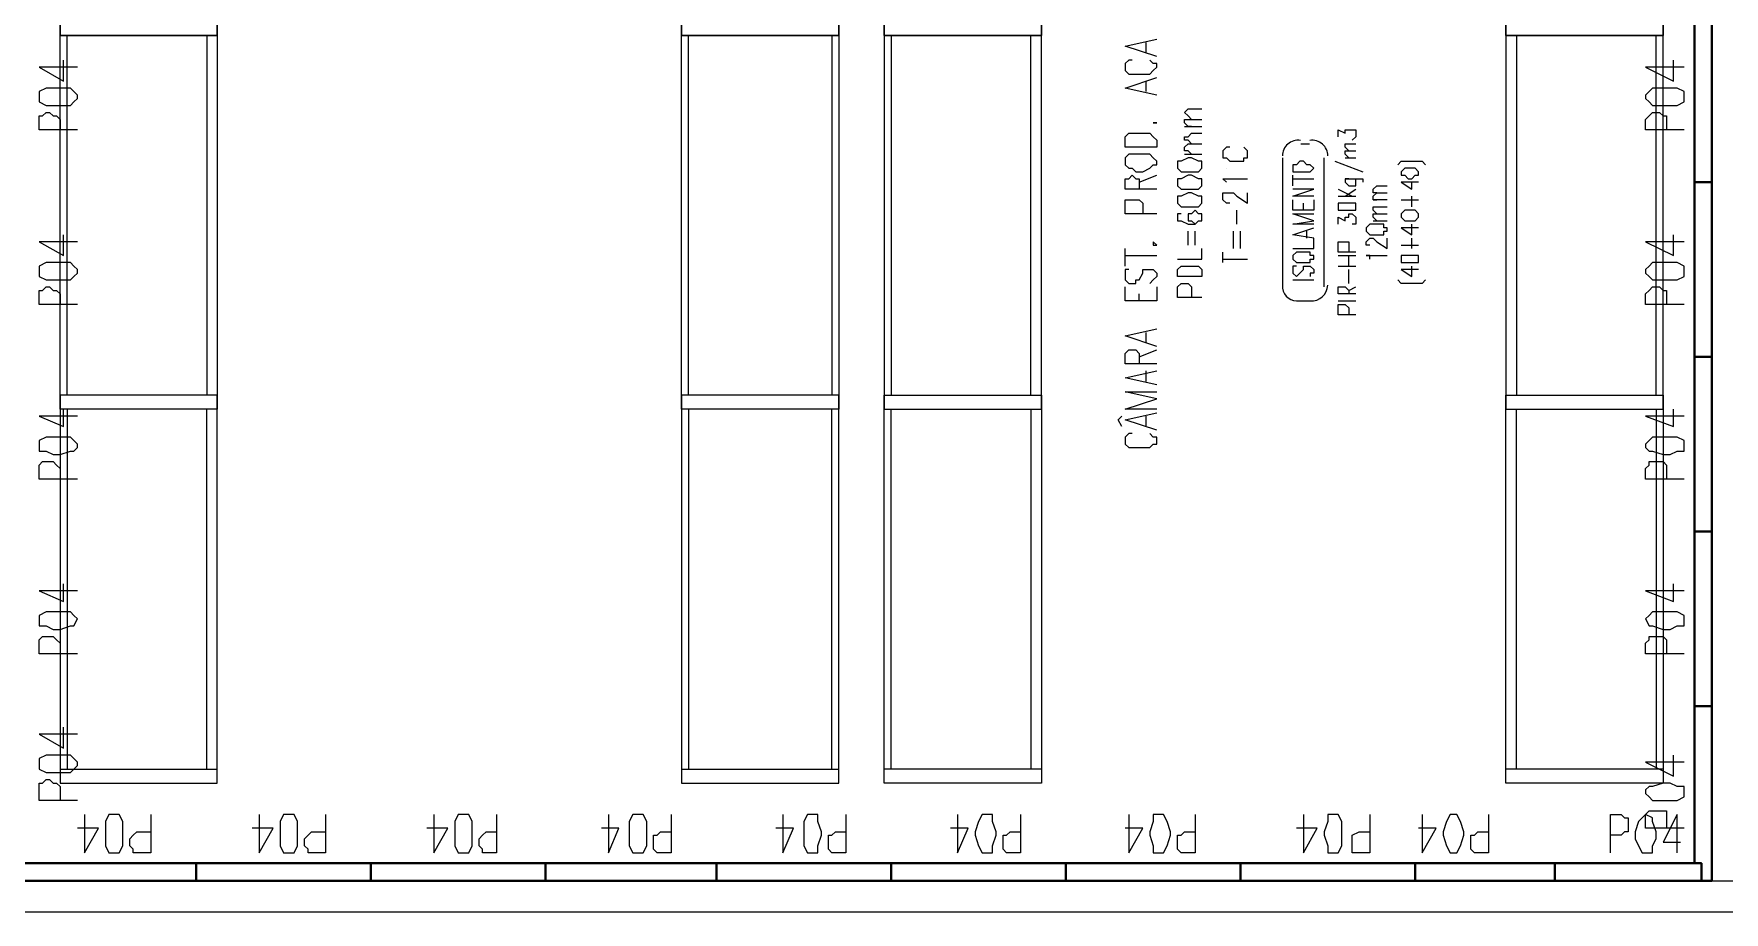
# Model space of a CAD drawing. Header units: inches. Extents: x 5 to 1823, y 18 to 726.
# Drawn here: x 506.82 to 517.69, y 299.56 to 305.21 of the extents above; entities that cross this region are included whole.
import ezdxf

# ---------------------------------------------------------------- set-up
doc = ezdxf.new("R2010")
doc.units = ezdxf.units.IN
doc.header["$MEASUREMENT"] = 0
for name, color, linetype in [('PDF2_01', 1, 'Continuous'), ('PDF2_D_Alvenaria', 7, 'Continuous'), ('PDF2_D_Paineis PUR 120mm', 5, 'Continuous'), ('PDF2_D_Textos Isolamento', 2, 'Continuous'), ('PDF2_D_Textos Nome Área', 3, 'Continuous'), ('PDF2_D_Textos Paineis Parede', 3, 'Continuous')]:
    doc.layers.add(name, color=color, linetype=linetype)

msp = doc.modelspace()

# ---------------------------------------------------------------- linework, layer by layer
at = {"layer": 'PDF2_01', "lineweight": 5}
for points in [[(507.999, 305.199), (506.989, 305.199), (507.999, 305.199), (507.999, 307.691), (506.989, 307.691), (506.989, 305.199)], [(511.995, 305.199), (510.985, 305.199), (511.995, 305.199), (511.995, 307.691), (510.985, 307.691), (510.985, 305.199)], [(512.287, 305.199), (513.298, 305.199), (512.287, 305.199), (512.287, 307.691), (513.298, 307.691), (513.298, 305.199)], [(516.284, 305.199), (517.294, 305.199), (516.284, 305.199), (516.284, 307.691), (517.294, 307.691), (517.294, 305.199)], [(507.034, 302.887), (507.034, 305.199)], [(507.932, 305.199), (507.932, 302.887)], [(511.03, 302.887), (511.03, 305.199)], [(511.951, 305.199), (511.951, 302.887)], [(512.332, 305.199), (512.332, 302.887)], [(513.23, 302.887), (513.23, 305.199)], [(516.351, 305.199), (516.351, 302.887)], [(517.249, 302.887), (517.249, 305.199)], [(507.999, 302.887), (506.989, 302.887)], [(511.995, 302.887), (510.985, 302.887)], [(512.287, 302.887), (513.298, 302.887)], [(516.284, 302.887), (517.294, 302.887)], [(507.999, 302.797), (506.989, 302.797)], [(507.034, 302.797), (507.034, 300.484)], [(507.932, 300.484), (507.932, 302.797)], [(511.995, 302.797), (510.985, 302.797)], [(511.03, 302.797), (511.03, 300.484)], [(511.951, 300.484), (511.951, 302.797)], [(512.287, 302.797), (513.298, 302.797)], [(512.332, 300.484), (512.332, 302.797)], [(513.23, 302.797), (513.23, 300.484)], [(516.284, 302.797), (517.294, 302.797)], [(516.351, 300.484), (516.351, 302.797)], [(517.249, 302.797), (517.249, 300.484)], [(506.989, 300.484), (507.999, 300.484)], [(510.985, 300.484), (511.995, 300.484)], [(513.298, 300.484), (512.287, 300.484)], [(517.294, 300.484), (516.284, 300.484)]]:
    msp.add_lwpolyline(points, dxfattribs=at)
for points in [[(507.999, 305.289), (507.999, 302.797), (506.989, 302.797), (506.989, 305.289)], [(511.995, 305.289), (511.995, 302.797), (510.985, 302.797), (510.985, 305.289)], [(512.287, 305.289), (512.287, 302.797), (513.298, 302.797), (513.298, 305.289)], [(516.284, 305.289), (516.284, 302.797), (517.294, 302.797), (517.294, 305.289)], [(507.999, 300.394), (507.999, 302.887), (506.989, 302.887), (506.989, 300.394)], [(511.995, 300.394), (511.995, 302.887), (510.985, 302.887), (510.985, 300.394)], [(512.287, 300.394), (512.287, 302.887), (513.298, 302.887), (513.298, 300.394)], [(516.284, 300.394), (516.284, 302.887), (517.294, 302.887), (517.294, 300.394)]]:
    msp.add_lwpolyline(points, close=True, dxfattribs=at)
at = {"layer": 'PDF2_D_Alvenaria', "lineweight": 5}
msp.add_lwpolyline([(556.181, 299.564), (476.364, 299.564), (476.364, 312.339), (476.566, 312.339), (476.566, 299.766), (496.167, 299.766), (496.167, 307.714), (496.369, 307.714), (496.369, 299.766), (556.181, 299.766)], dxfattribs=at)
at = {"layer": 'PDF2_D_Paineis PUR 120mm', "lineweight": 40}
for points in [[(517.608, 304.256), (517.608, 305.379), (517.496, 305.379), (517.496, 304.256)], [(517.608, 303.134), (517.608, 304.256), (517.496, 304.256), (517.496, 303.134)], [(517.608, 302.011), (517.608, 303.134), (517.496, 303.134), (517.496, 302.011)], [(517.608, 300.888), (517.608, 302.011), (517.496, 302.011), (517.496, 300.888)], [(517.608, 299.766), (517.608, 300.888), (517.496, 300.888), (517.496, 299.878), (517.541, 299.878), (517.541, 299.766)], [(507.864, 299.878), (506.742, 299.878), (506.742, 299.766), (507.864, 299.766)], [(508.987, 299.878), (507.864, 299.878), (507.864, 299.766), (508.987, 299.766)], [(510.109, 299.878), (508.987, 299.878), (508.987, 299.766), (510.109, 299.766)], [(511.21, 299.878), (510.109, 299.878), (510.109, 299.766), (511.21, 299.766)], [(512.332, 299.878), (511.21, 299.878), (511.21, 299.766), (512.332, 299.766)], [(513.455, 299.878), (512.332, 299.878), (512.332, 299.766), (513.455, 299.766)], [(514.577, 299.878), (513.455, 299.878), (513.455, 299.766), (514.577, 299.766)], [(515.7, 299.878), (514.577, 299.878), (514.577, 299.766), (515.7, 299.766)], [(516.598, 299.878), (515.7, 299.878), (515.7, 299.766), (516.598, 299.766)], [(516.598, 299.766), (517.541, 299.766), (517.541, 299.878), (516.598, 299.878)]]:
    msp.add_lwpolyline(points, close=True, dxfattribs=at)
at = {"layer": 'PDF2_D_Textos Isolamento', "lineweight": 5}
for points in [[(515.206, 304.548), (515.206, 304.593), (515.251, 304.571), (515.251, 304.593), (515.273, 304.593), (515.296, 304.593), (515.318, 304.593), (515.318, 304.571), (515.318, 304.548), (515.296, 304.526)], [(515.273, 304.458), (515.251, 304.481), (515.251, 304.503), (515.273, 304.503), (515.318, 304.503)], [(515.184, 304.391), (515.363, 304.324)], [(515.273, 304.413), (515.251, 304.436), (515.251, 304.458), (515.273, 304.458), (515.318, 304.458)], [(515.251, 304.413), (515.318, 304.413)], [(515.588, 304.368), (515.61, 304.391), (515.633, 304.391), (515.655, 304.391), (515.678, 304.391), (515.722, 304.391), (515.745, 304.391), (515.767, 304.368)], [(514.914, 304.234), (514.914, 304.301)], [(514.914, 304.279), (515.049, 304.279)], [(515.251, 304.279), (515.341, 304.279), (515.363, 304.279), (515.363, 304.256)], [(515.273, 304.279), (515.251, 304.279), (515.251, 304.256), (515.273, 304.234), (515.296, 304.234), (515.318, 304.234), (515.318, 304.256), (515.318, 304.279)], [(515.049, 304.166), (514.914, 304.166), (515.049, 304.211), (514.914, 304.211)], [(515.206, 304.211), (515.296, 304.166)], [(515.206, 304.166), (515.318, 304.166)], [(515.251, 304.166), (515.318, 304.211)], [(515.453, 304.189), (515.431, 304.189), (515.431, 304.211), (515.453, 304.234), (515.52, 304.234)], [(515.431, 304.144), (515.431, 304.166), (515.453, 304.189), (515.52, 304.189)], [(515.722, 304.256), (515.61, 304.256), (515.678, 304.211), (515.678, 304.256)], [(515.678, 304.099), (515.678, 304.166)], [(515.049, 304.144), (515.049, 304.077), (514.914, 304.077), (514.914, 304.144)], [(515.049, 303.987), (514.914, 303.987), (515.049, 304.009), (514.914, 304.054), (515.049, 304.054)], [(514.982, 304.077), (514.982, 304.121)], [(515.206, 303.987), (515.206, 304.032), (515.251, 304.009), (515.251, 304.032), (515.273, 304.032), (515.273, 304.054), (515.296, 304.054), (515.318, 304.032), (515.318, 304.009), (515.318, 303.987), (515.296, 303.987)], [(515.52, 304.144), (515.431, 304.144), (515.453, 304.144)], [(515.453, 304.054), (515.431, 304.077), (515.431, 304.099), (515.453, 304.099), (515.52, 304.099)], [(515.453, 304.009), (515.431, 304.032), (515.431, 304.054), (515.453, 304.054), (515.52, 304.054)], [(515.61, 304.144), (515.722, 304.144)], [(514.914, 303.83), (515.049, 303.83), (515.049, 303.897), (514.914, 303.919), (515.049, 303.964)], [(515.431, 304.009), (515.52, 304.009)], [(515.722, 303.964), (515.61, 303.964), (515.678, 303.919), (515.678, 303.987)], [(515.004, 303.897), (515.004, 303.942)], [(515.318, 303.807), (515.206, 303.807), (515.206, 303.852), (515.206, 303.874), (515.229, 303.874), (515.251, 303.874), (515.273, 303.874), (515.273, 303.852), (515.273, 303.807)], [(515.408, 303.852), (515.386, 303.852), (515.386, 303.874), (515.408, 303.897), (515.431, 303.897), (515.453, 303.874), (515.52, 303.83), (515.52, 303.897)], [(515.61, 303.852), (515.722, 303.852)], [(515.678, 303.83), (515.678, 303.897)], [(515.206, 303.785), (515.318, 303.785)], [(515.273, 303.717), (515.273, 303.785)], [(515.408, 303.762), (515.408, 303.785), (515.386, 303.785), (515.52, 303.785)], [(514.937, 303.717), (514.914, 303.717), (514.914, 303.695), (514.914, 303.672), (514.937, 303.65), (514.959, 303.672), (514.982, 303.695), (514.982, 303.717), (515.004, 303.717), (515.026, 303.717), (515.049, 303.695), (515.049, 303.672), (515.026, 303.672), (515.026, 303.65)], [(514.914, 303.628), (515.049, 303.628)], [(515.206, 303.717), (515.318, 303.717)], [(515.273, 303.605), (515.273, 303.695)], [(515.767, 303.628), (515.745, 303.605), (515.722, 303.605), (515.678, 303.605), (515.655, 303.605), (515.633, 303.605), (515.61, 303.605), (515.588, 303.628)], [(515.722, 303.695), (515.61, 303.695), (515.678, 303.65), (515.678, 303.717)], [(515.318, 303.538), (515.206, 303.538), (515.206, 303.56), (515.206, 303.583), (515.229, 303.583), (515.251, 303.583), (515.273, 303.56), (515.273, 303.538)], [(515.273, 303.56), (515.318, 303.583)], [(515.206, 303.493), (515.318, 303.493)], [(515.318, 303.403), (515.206, 303.403), (515.206, 303.448), (515.206, 303.47), (515.229, 303.47), (515.251, 303.47), (515.273, 303.448), (515.273, 303.403)]]:
    msp.add_lwpolyline(points, dxfattribs=at)
at = {"layer": 'PDF2_D_Textos Isolamento', "color": 1, "lineweight": 5}
for points in [[(514.847, 304.413), (514.847, 303.583)], [(515.116, 303.583), (515.116, 304.413)]]:
    msp.add_lwpolyline(points, dxfattribs=at)
at = {"layer": 'PDF2_D_Textos Isolamento', "lineweight": 5}
for points in [[(514.914, 304.346), (514.914, 304.324), (514.937, 304.324), (514.959, 304.324), (514.982, 304.324), (515.004, 304.324), (515.026, 304.324), (515.049, 304.346), (515.026, 304.368), (515.004, 304.368), (514.982, 304.391), (514.959, 304.391), (514.937, 304.368), (514.914, 304.368)], [(515.61, 304.301), (515.633, 304.301), (515.655, 304.279), (515.678, 304.279), (515.7, 304.301), (515.722, 304.301), (515.722, 304.324), (515.7, 304.346), (515.678, 304.346), (515.655, 304.346), (515.633, 304.346), (515.61, 304.324)], [(515.206, 304.099), (515.206, 304.077), (515.229, 304.077), (515.251, 304.077), (515.273, 304.077), (515.296, 304.077), (515.318, 304.077), (515.318, 304.099), (515.318, 304.121), (515.296, 304.121), (515.273, 304.121), (515.251, 304.121), (515.229, 304.121), (515.206, 304.121)], [(515.61, 304.032), (515.633, 304.009), (515.655, 304.009), (515.678, 304.009), (515.7, 304.009), (515.722, 304.032), (515.722, 304.054), (515.7, 304.077), (515.678, 304.077), (515.655, 304.077), (515.633, 304.077), (515.61, 304.054)], [(515.386, 303.942), (515.408, 303.919), (515.431, 303.919), (515.453, 303.919), (515.498, 303.919), (515.498, 303.942), (515.52, 303.942), (515.52, 303.964), (515.498, 303.964), (515.498, 303.987), (515.453, 303.987), (515.431, 303.987), (515.408, 303.987), (515.386, 303.964)], [(514.914, 303.762), (514.937, 303.74), (514.959, 303.74), (514.982, 303.74), (515.004, 303.74), (515.026, 303.74), (515.026, 303.762), (515.049, 303.762), (515.049, 303.785), (515.026, 303.785), (515.026, 303.807), (515.004, 303.807), (514.982, 303.807), (514.959, 303.807), (514.937, 303.807), (514.914, 303.785)], [(515.61, 303.762), (515.61, 303.74), (515.633, 303.74), (515.655, 303.74), (515.678, 303.74), (515.7, 303.74), (515.722, 303.74), (515.722, 303.762), (515.722, 303.785), (515.7, 303.785), (515.678, 303.785), (515.655, 303.785), (515.633, 303.785), (515.61, 303.785)]]:
    msp.add_lwpolyline(points, close=True, dxfattribs=at)
at = {"layer": 'PDF2_D_Textos Isolamento', "color": 1, "lineweight": 0}
msp.add_lwpolyline([(514.847, 303.594, 0.414213), (514.937, 303.493), (515.026, 303.493, 0.414213), (515.139, 303.594)], format="xyb", dxfattribs=at)
msp.add_lwpolyline([(514.937, 303.493), (514.937, 303.493)], dxfattribs=at)
msp.add_lwpolyline([(514.937, 303.493), (514.937, 303.493)], dxfattribs=at)
for centre, radius, start, end in [((514.948, 304.425), 0.101, 81.815, 180), ((514.993, 305.053), 0.55, 267.0283, 272.9717), ((515.038, 304.425), 0.101, 360, 98.185)]:
    msp.add_arc(centre, radius, start, end, dxfattribs=at)
at = {"layer": 'PDF2_D_Textos Nome Área', "lineweight": 5}
for points in [[(514.039, 305.064), (513.837, 305.132), (514.039, 305.177)], [(513.971, 305.087), (513.971, 305.154)], [(513.881, 305.042), (513.859, 305.042), (513.837, 305.02), (513.837, 304.997), (513.837, 304.975), (513.859, 304.952), (513.881, 304.952), (513.904, 304.952), (513.949, 304.952), (513.994, 304.952), (514.016, 304.975), (514.039, 304.997), (514.039, 305.02), (514.016, 305.02), (513.994, 305.042)], [(514.039, 304.817), (513.837, 304.862), (514.039, 304.93)], [(513.971, 304.84), (513.971, 304.907)], [(514.016, 304.638), (514.039, 304.638), (514.016, 304.638)], [(514.039, 304.211), (513.837, 304.211), (513.837, 304.256), (513.837, 304.279), (513.859, 304.279), (513.881, 304.301), (513.904, 304.279), (513.926, 304.279), (513.926, 304.256), (513.926, 304.211)], [(513.926, 304.256), (514.039, 304.301)], [(514.039, 304.054), (513.837, 304.054), (513.837, 304.121), (513.837, 304.144), (513.859, 304.144), (513.881, 304.144), (513.904, 304.144), (513.926, 304.144), (513.949, 304.121), (513.949, 304.054)], [(513.837, 303.717), (513.837, 303.83)], [(513.837, 303.785), (514.039, 303.785)], [(513.859, 303.695), (513.837, 303.695), (513.837, 303.672), (513.837, 303.65), (513.837, 303.628), (513.859, 303.605), (513.881, 303.605), (513.904, 303.605), (513.904, 303.628), (513.926, 303.628), (513.949, 303.672), (513.949, 303.695), (513.971, 303.695), (513.994, 303.695), (514.016, 303.695), (514.039, 303.672), (514.039, 303.65), (514.016, 303.628), (513.994, 303.605)], [(514.039, 303.583), (514.039, 303.493), (513.837, 303.493), (513.837, 303.583)], [(513.926, 303.493), (513.926, 303.538)], [(514.039, 303.201), (513.837, 303.268), (514.039, 303.313)], [(513.971, 303.223), (513.971, 303.291)], [(514.039, 303.089), (513.837, 303.089), (513.837, 303.156), (513.859, 303.178), (513.881, 303.178), (513.904, 303.178), (513.926, 303.156), (513.926, 303.089)], [(513.926, 303.134), (514.039, 303.178)], [(514.039, 302.954), (513.837, 302.999), (514.039, 303.044)], [(513.971, 302.976), (513.971, 303.044)], [(514.039, 302.797), (513.837, 302.797), (514.039, 302.864), (513.837, 302.909), (514.039, 302.909)], [(513.814, 302.685), (513.792, 302.729), (513.814, 302.752)], [(514.039, 302.662), (513.837, 302.729), (514.039, 302.774)], [(513.971, 302.685), (513.971, 302.752)], [(513.881, 302.64), (513.859, 302.64), (513.837, 302.617), (513.837, 302.572), (513.859, 302.55), (513.881, 302.55), (513.904, 302.55), (513.949, 302.55), (513.994, 302.55), (514.016, 302.572), (514.039, 302.572), (514.039, 302.617), (514.016, 302.617), (513.994, 302.64)]]:
    msp.add_lwpolyline(points, dxfattribs=at)
at = {"layer": 'PDF2_D_Textos Nome Área', "color": 2, "lineweight": 5}
for points in [[(514.263, 304.66), (514.241, 304.683), (514.218, 304.705), (514.241, 304.728), (514.263, 304.728), (514.33, 304.728)], [(514.263, 304.615), (514.241, 304.615), (514.218, 304.638), (514.218, 304.66), (514.241, 304.66), (514.263, 304.66), (514.33, 304.66)], [(514.218, 304.615), (514.33, 304.615)], [(514.263, 304.503), (514.241, 304.526), (514.218, 304.526), (514.218, 304.548), (514.241, 304.548), (514.263, 304.571), (514.33, 304.571)], [(514.263, 304.436), (514.241, 304.458), (514.218, 304.458), (514.218, 304.481), (514.241, 304.503), (514.263, 304.503), (514.33, 304.503)], [(514.218, 304.436), (514.33, 304.436)], [(514.51, 304.481), (514.488, 304.481), (514.465, 304.458), (514.465, 304.436), (514.465, 304.413), (514.488, 304.413), (514.51, 304.391), (514.533, 304.391), (514.577, 304.391), (514.6, 304.391), (514.6, 304.413), (514.622, 304.413), (514.622, 304.436), (514.622, 304.458), (514.6, 304.481)], [(514.488, 304.256), (514.465, 304.279), (514.622, 304.279)], [(514.488, 304.346), (514.488, 304.346)], [(514.51, 304.121), (514.488, 304.121), (514.465, 304.144), (514.465, 304.166), (514.465, 304.189), (514.488, 304.189), (514.51, 304.189), (514.533, 304.189), (514.555, 304.166), (514.622, 304.121), (514.622, 304.189)], [(514.196, 304.054), (514.173, 304.054), (514.173, 304.032), (514.173, 304.009), (514.196, 304.009), (514.241, 303.987), (514.286, 303.987), (514.308, 304.009), (514.33, 304.009), (514.33, 304.032), (514.33, 304.054), (514.308, 304.054), (514.286, 304.077), (514.263, 304.054), (514.241, 304.054), (514.241, 304.032), (514.241, 304.009), (514.263, 304.009), (514.286, 303.987)], [(514.555, 303.987), (514.555, 304.077)], [(514.241, 303.852), (514.241, 303.942)], [(514.286, 303.852), (514.286, 303.942)], [(514.533, 303.83), (514.533, 303.942)], [(514.577, 303.83), (514.577, 303.942)], [(514.173, 303.762), (514.33, 303.762), (514.33, 303.83)], [(514.465, 303.74), (514.465, 303.807)], [(514.465, 303.762), (514.622, 303.762)], [(514.33, 303.515), (514.173, 303.515), (514.173, 303.583), (514.196, 303.605), (514.218, 303.605), (514.241, 303.605), (514.263, 303.583), (514.263, 303.515)]]:
    msp.add_lwpolyline(points, dxfattribs=at)
at = {"layer": 'PDF2_D_Textos Nome Área', "lineweight": 5}
for points in [[(514.039, 304.481), (513.837, 304.481), (513.837, 304.526), (513.837, 304.548), (513.859, 304.571), (513.881, 304.571), (513.904, 304.571), (513.949, 304.571), (513.994, 304.571), (514.016, 304.548), (514.039, 304.526)], [(513.837, 304.368), (513.859, 304.346), (513.881, 304.346), (513.904, 304.324), (513.949, 304.324), (513.994, 304.346), (514.016, 304.368), (514.039, 304.368), (514.039, 304.391), (514.016, 304.413), (513.994, 304.436), (513.949, 304.436), (513.904, 304.436), (513.881, 304.436), (513.859, 304.436), (513.837, 304.413), (513.837, 304.391)], [(514.016, 303.852), (514.039, 303.852), (514.016, 303.874)]]:
    msp.add_lwpolyline(points, close=True, dxfattribs=at)
at = {"layer": 'PDF2_D_Textos Nome Área', "color": 2, "lineweight": 5}
for points in [[(514.173, 304.368), (514.173, 304.346), (514.196, 304.324), (514.241, 304.324), (514.263, 304.324), (514.308, 304.324), (514.33, 304.346), (514.33, 304.368), (514.33, 304.391), (514.308, 304.391), (514.263, 304.413), (514.241, 304.413), (514.196, 304.391), (514.173, 304.391)], [(514.173, 304.256), (514.173, 304.234), (514.196, 304.211), (514.241, 304.211), (514.263, 304.211), (514.308, 304.211), (514.33, 304.234), (514.33, 304.256), (514.33, 304.279), (514.308, 304.279), (514.263, 304.301), (514.241, 304.301), (514.196, 304.279), (514.173, 304.279)], [(514.173, 304.144), (514.173, 304.121), (514.196, 304.099), (514.241, 304.099), (514.263, 304.099), (514.308, 304.099), (514.33, 304.121), (514.33, 304.144), (514.33, 304.166), (514.308, 304.166), (514.263, 304.189), (514.241, 304.189), (514.196, 304.166), (514.173, 304.166)], [(514.33, 303.65), (514.173, 303.65), (514.173, 303.672), (514.173, 303.695), (514.196, 303.717), (514.218, 303.717), (514.241, 303.717), (514.286, 303.717), (514.308, 303.717), (514.33, 303.695), (514.33, 303.672)]]:
    msp.add_lwpolyline(points, close=True, dxfattribs=at)
at = {"layer": 'PDF2_D_Textos Paineis Parede', "lineweight": 5}
for points in [[(507.101, 304.997), (506.854, 304.997), (507.011, 304.907), (507.011, 305.042)], [(517.429, 304.997), (517.182, 304.997), (517.361, 304.907), (517.361, 305.042)], [(507.101, 304.593), (506.854, 304.593), (506.854, 304.66), (506.854, 304.683), (506.876, 304.683), (506.899, 304.705), (506.921, 304.705), (506.944, 304.683), (506.966, 304.683), (506.989, 304.66), (506.989, 304.593)], [(517.429, 304.593), (517.182, 304.593), (517.182, 304.66), (517.204, 304.683), (517.227, 304.705), (517.272, 304.705), (517.294, 304.683), (517.317, 304.683), (517.317, 304.66), (517.317, 304.593)], [(507.101, 303.874), (506.854, 303.874), (507.011, 303.785), (507.011, 303.919)], [(517.429, 303.874), (517.182, 303.874), (517.361, 303.785), (517.361, 303.919)], [(507.101, 303.47), (506.854, 303.47), (506.854, 303.538), (506.854, 303.56), (506.876, 303.56), (506.899, 303.583), (506.921, 303.583), (506.944, 303.56), (506.966, 303.56), (506.989, 303.538), (506.989, 303.47)], [(517.429, 303.47), (517.182, 303.47), (517.182, 303.538), (517.204, 303.56), (517.227, 303.583), (517.272, 303.583), (517.294, 303.56), (517.317, 303.56), (517.317, 303.538), (517.317, 303.47)], [(507.101, 302.752), (506.854, 302.752), (507.011, 302.685), (507.011, 302.797)], [(517.429, 302.752), (517.182, 302.752), (517.361, 302.685), (517.361, 302.797)], [(507.101, 302.348), (506.854, 302.348), (506.854, 302.415), (506.854, 302.438), (506.876, 302.46), (506.899, 302.46), (506.921, 302.46), (506.944, 302.46), (506.966, 302.438), (506.989, 302.415), (506.989, 302.348)], [(517.429, 302.348), (517.182, 302.348), (517.182, 302.415), (517.204, 302.438), (517.204, 302.46), (517.227, 302.46), (517.272, 302.46), (517.294, 302.46), (517.317, 302.438), (517.317, 302.415), (517.317, 302.348)], [(507.101, 301.629), (506.854, 301.629), (507.011, 301.562), (507.011, 301.674)], [(517.429, 301.629), (517.182, 301.629), (517.361, 301.562), (517.361, 301.674)], [(507.101, 301.225), (506.854, 301.225), (506.854, 301.293), (506.854, 301.315), (506.876, 301.337), (506.899, 301.337), (506.921, 301.337), (506.944, 301.337), (506.966, 301.315), (506.989, 301.293), (506.989, 301.225)], [(517.429, 301.225), (517.182, 301.225), (517.182, 301.293), (517.204, 301.315), (517.204, 301.337), (517.227, 301.337), (517.272, 301.337), (517.294, 301.337), (517.317, 301.315), (517.317, 301.293), (517.317, 301.225)], [(507.101, 300.709), (506.854, 300.709), (507.011, 300.619), (507.011, 300.754)], [(517.429, 300.529), (517.182, 300.529), (517.361, 300.439), (517.361, 300.574)], [(507.101, 300.282), (506.854, 300.282), (506.854, 300.372), (506.854, 300.394), (506.876, 300.394), (506.899, 300.417), (506.921, 300.417), (506.944, 300.394), (506.966, 300.394), (506.989, 300.372), (506.989, 300.282)], [(507.146, 300.192), (507.146, 299.945), (507.236, 300.103), (507.101, 300.103)], [(507.572, 300.192), (507.572, 299.945), (507.483, 299.945), (507.46, 299.945), (507.46, 299.968), (507.438, 299.99), (507.438, 300.035), (507.46, 300.058), (507.483, 300.08), (507.572, 300.08)], [(508.268, 300.192), (508.268, 299.945), (508.358, 300.103), (508.224, 300.103)], [(508.695, 300.192), (508.695, 299.945), (508.605, 299.945), (508.583, 299.945), (508.583, 299.968), (508.56, 299.99), (508.56, 300.035), (508.583, 300.058), (508.605, 300.08), (508.695, 300.08)], [(509.391, 300.192), (509.391, 299.945), (509.481, 300.103), (509.346, 300.103)], [(509.795, 300.192), (509.795, 299.945), (509.728, 299.945), (509.705, 299.945), (509.705, 299.968), (509.683, 299.99), (509.683, 300.035), (509.705, 300.058), (509.728, 300.08), (509.795, 300.08)], [(510.514, 300.192), (510.514, 299.945), (510.581, 300.103), (510.469, 300.103)], [(510.918, 300.192), (510.918, 299.945), (510.85, 299.945), (510.828, 299.945), (510.805, 299.968), (510.805, 299.99), (510.805, 300.035), (510.805, 300.058), (510.828, 300.058), (510.85, 300.08), (510.918, 300.08)], [(511.636, 300.192), (511.636, 299.945), (511.704, 300.103), (511.591, 300.103)], [(512.04, 300.192), (512.04, 299.945), (511.973, 299.945), (511.951, 299.945), (511.928, 299.968), (511.928, 299.99), (511.928, 300.035), (511.928, 300.058), (511.951, 300.058), (511.973, 300.08), (512.04, 300.08)], [(512.759, 300.192), (512.759, 299.945), (512.826, 300.103), (512.714, 300.103)], [(513.163, 300.192), (513.163, 299.945), (513.096, 299.945), (513.073, 299.945), (513.051, 299.968), (513.051, 299.99), (513.051, 300.035), (513.051, 300.058), (513.073, 300.058), (513.096, 300.08), (513.163, 300.08)], [(513.859, 300.192), (513.859, 299.945), (513.949, 300.103), (513.837, 300.103)], [(514.286, 300.192), (514.286, 299.945), (514.218, 299.945), (514.196, 299.945), (514.173, 299.968), (514.173, 299.99), (514.173, 300.035), (514.173, 300.058), (514.196, 300.058), (514.218, 300.08), (514.286, 300.08)], [(514.982, 300.192), (514.982, 299.945), (515.071, 300.103), (514.937, 300.103)], [(515.408, 300.192), (515.408, 299.945), (515.341, 299.945), (515.296, 299.945), (515.296, 299.968), (515.296, 299.99), (515.296, 300.035), (515.296, 300.058), (515.341, 300.08), (515.408, 300.08)], [(515.745, 300.192), (515.745, 299.945), (515.835, 300.103), (515.722, 300.103)], [(516.172, 300.192), (516.172, 299.945), (516.104, 299.945), (516.082, 299.945), (516.059, 299.968), (516.059, 299.99), (516.059, 300.035), (516.059, 300.058), (516.082, 300.058), (516.104, 300.08), (516.172, 300.08)], [(516.957, 299.945), (516.957, 300.192), (517.025, 300.192), (517.047, 300.17), (517.07, 300.17), (517.07, 300.147), (517.07, 300.103), (517.07, 300.08), (517.047, 300.08), (517.025, 300.058), (516.957, 300.058)], [(517.429, 300.103), (517.182, 300.103), (517.182, 300.192), (517.204, 300.215), (517.227, 300.215), (517.272, 300.215), (517.294, 300.215), (517.317, 300.215), (517.317, 300.192), (517.317, 300.103)], [(517.384, 299.945), (517.384, 300.192), (517.294, 300.013), (517.406, 300.013)]]:
    msp.add_lwpolyline(points, dxfattribs=at)
for points in [[(506.854, 304.795), (506.854, 304.773), (506.899, 304.75), (506.944, 304.75), (506.989, 304.75), (507.056, 304.75), (507.078, 304.773), (507.101, 304.795), (507.101, 304.817), (507.078, 304.84), (507.056, 304.862), (506.989, 304.862), (506.944, 304.862), (506.899, 304.862), (506.854, 304.84), (506.854, 304.817)], [(517.182, 304.795), (517.204, 304.773), (517.227, 304.75), (517.294, 304.75), (517.339, 304.75), (517.384, 304.75), (517.429, 304.773), (517.429, 304.795), (517.429, 304.817), (517.429, 304.84), (517.384, 304.862), (517.339, 304.862), (517.294, 304.862), (517.227, 304.862), (517.204, 304.84), (517.182, 304.817)], [(506.854, 303.672), (506.854, 303.65), (506.899, 303.628), (506.944, 303.628), (506.989, 303.628), (507.056, 303.628), (507.078, 303.65), (507.101, 303.672), (507.101, 303.695), (507.078, 303.717), (507.056, 303.74), (506.989, 303.74), (506.944, 303.74), (506.899, 303.74), (506.854, 303.717), (506.854, 303.695)], [(517.182, 303.672), (517.204, 303.65), (517.227, 303.628), (517.294, 303.628), (517.339, 303.628), (517.384, 303.628), (517.429, 303.65), (517.429, 303.672), (517.429, 303.695), (517.429, 303.717), (517.384, 303.74), (517.339, 303.74), (517.294, 303.74), (517.227, 303.74), (517.204, 303.717), (517.182, 303.695)], [(506.854, 302.55), (506.854, 302.527), (506.899, 302.527), (506.944, 302.505), (506.989, 302.505), (507.056, 302.527), (507.078, 302.527), (507.101, 302.55), (507.101, 302.572), (507.078, 302.595), (507.056, 302.617), (506.989, 302.617), (506.944, 302.617), (506.899, 302.617), (506.854, 302.595), (506.854, 302.572)], [(517.182, 302.55), (517.204, 302.527), (517.227, 302.527), (517.294, 302.505), (517.339, 302.505), (517.384, 302.527), (517.429, 302.527), (517.429, 302.55), (517.429, 302.572), (517.429, 302.595), (517.384, 302.617), (517.339, 302.617), (517.294, 302.617), (517.227, 302.617), (517.204, 302.595), (517.182, 302.572)], [(506.854, 301.45), (506.854, 301.405), (506.899, 301.405), (506.944, 301.382), (506.989, 301.382), (507.056, 301.405), (507.078, 301.405), (507.101, 301.45), (507.078, 301.472), (507.056, 301.495), (506.989, 301.495), (506.944, 301.495), (506.899, 301.495), (506.854, 301.472)], [(517.182, 301.45), (517.204, 301.405), (517.227, 301.405), (517.294, 301.382), (517.339, 301.382), (517.384, 301.405), (517.429, 301.405), (517.429, 301.45), (517.429, 301.472), (517.384, 301.495), (517.339, 301.495), (517.294, 301.495), (517.227, 301.495), (517.204, 301.472)], [(506.854, 300.507), (506.854, 300.484), (506.899, 300.462), (506.944, 300.462), (506.989, 300.462), (507.056, 300.462), (507.078, 300.484), (507.101, 300.507), (507.101, 300.529), (507.078, 300.552), (507.056, 300.574), (506.989, 300.574), (506.944, 300.574), (506.899, 300.574), (506.854, 300.552), (506.854, 300.529)], [(517.182, 300.327), (517.204, 300.305), (517.227, 300.282), (517.294, 300.282), (517.339, 300.282), (517.384, 300.282), (517.429, 300.305), (517.429, 300.327), (517.429, 300.35), (517.429, 300.372), (517.384, 300.372), (517.339, 300.394), (517.294, 300.394), (517.227, 300.372), (517.204, 300.372), (517.182, 300.35)], [(507.348, 299.945), (507.37, 299.945), (507.393, 299.99), (507.393, 300.058), (507.393, 300.08), (507.393, 300.147), (507.37, 300.192), (507.348, 300.192), (507.325, 300.192), (507.303, 300.192), (507.281, 300.147), (507.281, 300.08), (507.281, 300.058), (507.281, 299.99), (507.303, 299.945), (507.325, 299.945)], [(508.47, 299.945), (508.493, 299.945), (508.515, 299.99), (508.515, 300.058), (508.515, 300.08), (508.515, 300.147), (508.493, 300.192), (508.47, 300.192), (508.448, 300.192), (508.426, 300.192), (508.403, 300.147), (508.403, 300.08), (508.403, 300.058), (508.403, 299.99), (508.426, 299.945), (508.448, 299.945)], [(509.593, 299.945), (509.616, 299.945), (509.638, 299.99), (509.638, 300.058), (509.638, 300.08), (509.638, 300.147), (509.616, 300.192), (509.593, 300.192), (509.571, 300.192), (509.548, 300.192), (509.526, 300.147), (509.526, 300.08), (509.526, 300.058), (509.526, 299.99), (509.548, 299.945), (509.571, 299.945)], [(510.716, 299.945), (510.738, 299.945), (510.761, 299.99), (510.761, 300.058), (510.761, 300.08), (510.761, 300.147), (510.738, 300.192), (510.716, 300.192), (510.693, 300.192), (510.671, 300.192), (510.648, 300.147), (510.648, 300.08), (510.648, 300.058), (510.648, 299.99), (510.671, 299.945), (510.693, 299.945)], [(511.838, 299.945), (511.861, 299.945), (511.861, 299.99), (511.883, 300.058), (511.883, 300.08), (511.861, 300.147), (511.861, 300.192), (511.838, 300.192), (511.816, 300.192), (511.793, 300.192), (511.771, 300.147), (511.771, 300.08), (511.771, 300.058), (511.771, 299.99), (511.793, 299.945), (511.816, 299.945)], [(512.938, 299.945), (512.983, 299.945), (512.983, 299.99), (513.006, 300.058), (513.006, 300.08), (512.983, 300.147), (512.983, 300.192), (512.938, 300.192), (512.916, 300.192), (512.894, 300.147), (512.871, 300.08), (512.871, 300.058), (512.894, 299.99), (512.916, 299.945)], [(514.061, 299.945), (514.083, 299.945), (514.106, 299.99), (514.128, 300.058), (514.128, 300.08), (514.106, 300.147), (514.083, 300.192), (514.061, 300.192), (514.016, 300.192), (514.016, 300.147), (513.994, 300.08), (513.994, 300.058), (514.016, 299.99), (514.016, 299.945)], [(515.184, 299.945), (515.206, 299.945), (515.229, 299.99), (515.229, 300.058), (515.229, 300.08), (515.229, 300.147), (515.206, 300.192), (515.184, 300.192), (515.161, 300.192), (515.139, 300.192), (515.139, 300.147), (515.116, 300.08), (515.116, 300.058), (515.139, 299.99), (515.139, 299.945), (515.161, 299.945)], [(515.947, 299.945), (515.969, 299.945), (515.992, 299.99), (516.014, 300.058), (516.014, 300.08), (515.992, 300.147), (515.969, 300.192), (515.947, 300.192), (515.925, 300.192), (515.902, 300.147), (515.88, 300.08), (515.88, 300.058), (515.902, 299.99), (515.925, 299.945)], [(517.182, 300.192), (517.159, 300.17), (517.137, 300.147), (517.114, 300.08), (517.114, 300.035), (517.137, 299.99), (517.159, 299.945), (517.182, 299.945), (517.227, 299.945), (517.227, 299.99), (517.249, 300.035), (517.249, 300.08), (517.227, 300.147), (517.227, 300.17)]]:
    msp.add_lwpolyline(points, close=True, dxfattribs=at)

doc.saveas('drawing.dxf')
